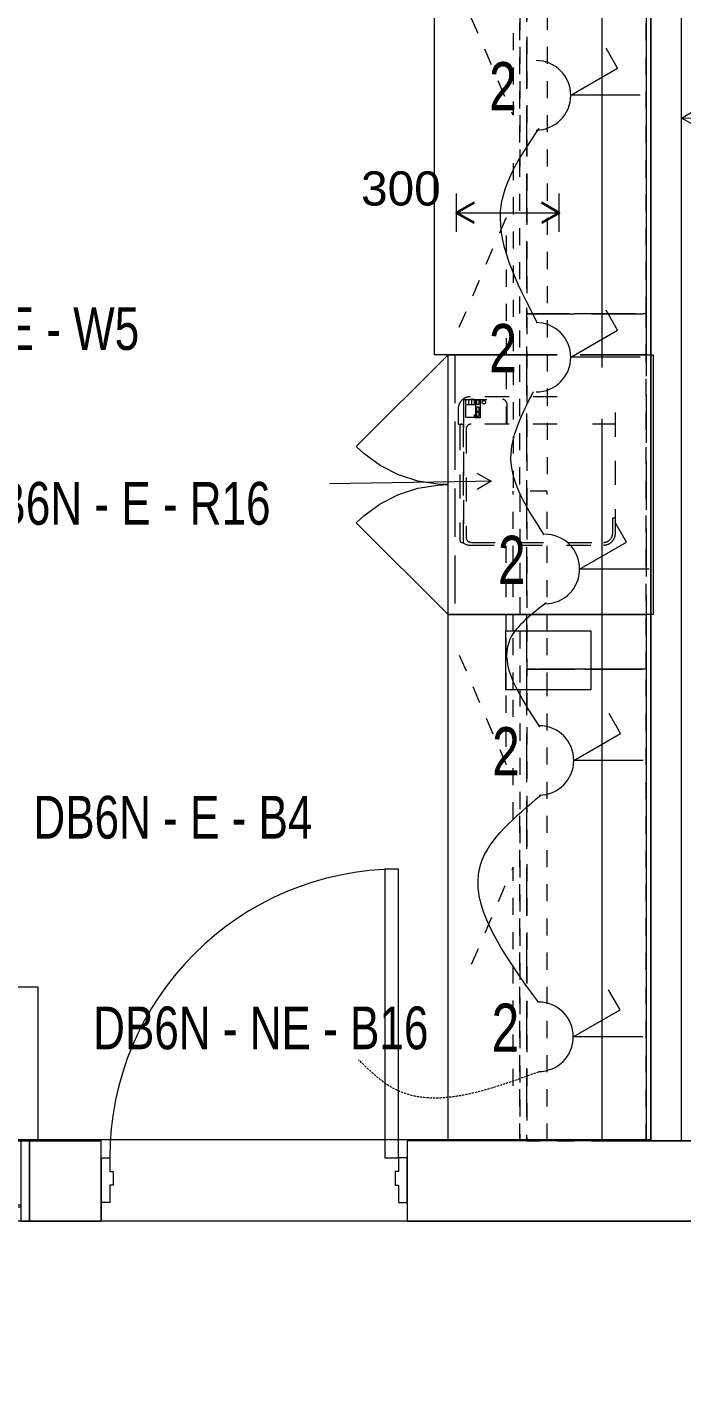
# Model space of a CAD drawing. Header units: millimetres. Extents: x 11356 to 46017, y -5218 to 16780.
# Drawn here: x 27583 to 29499, y 3297 to 7267 of the extents above; entities that cross this region are included whole.
import ezdxf

# ---------------------------------------------------------------- set-up
doc = ezdxf.new("R2010")
doc.units = ezdxf.units.MM
for name, pattern in [('IMPORT-Contour Line', [100, 50, -50]), ('IMPORT-Hidden Line', [195.611112, 141.111112, -54.5]), ('IMPORT-Small Dashed', [141.111111, 70.555556, -70.555556]), ('WSP_NZ_Hidden', [9.5, 6.5, -3])]:
    doc.linetypes.add(name, pattern=pattern)
for name, color, linetype, lineweight in [('_Essential Power', 1, 'Continuous', 13), ('_Non Essential Power', 1, 'Continuous', 13), ('A-Des_ Walls', 7, 'Continuous', 13), ('A-Des_ Walls_Pen_No__81', 251, 'Continuous', 18), ('ARCHICAD Doors_Pen_No__81', 251, 'Continuous', 18), ('ARCHICAD Windows', 7, 'Continuous', 13), ('ARCHICAD Windows_Pen_No__81', 251, 'Continuous', 18), ('L07 Enlarged Ground Proposed Plan 02_GFGF Enlarged Proposed Plan 02_dwg', 8, 'Continuous', 13), ('New_A-Des_ Fittings Joinery_Pen_No__1', 7, 'Continuous', 13), ('New_A-Des_ Fittings Joinery_Pen_No__3', 250, 'Continuous', 18), ('New_A-Des_ Fittings Joinery_Pen_No__4', 250, 'Continuous', 18), ('New_A-Des_ Fittings Joinery_Pen_No__84', 250, 'Continuous', 18), ('New_A-Des_ Fittings Joinery_Pen_No__89', 250, 'Continuous', 18), ('New_A-Des_ Walls_Pen_No__27', 250, 'Continuous', 18), ('New_A-Des_ Zones_Pen_No__94', 250, 'Continuous', 18), ('New_A-Doc_ Existing _ Demolition_Pen_No__85', 250, 'Continuous', 18), ('New_A-Doc_ Presentation_Furniture 1_50_Pen_No__45', 130, 'Continuous', 35), ('New_A-Doc_ Presentation_Furniture 1_50_Pen_No__66', 250, 'Continuous', 18), ('New_A-Doc_ Presentation_Furniture 1_50_Pen_No__85', 250, 'Continuous', 18)]:
    doc.layers.add(name, color=color, linetype=linetype, lineweight=lineweight)
doc.styles.add('Arial', font='arial.ttf', dxfattribs={"height": 100})
doc.styles.add('Arial Narrow', font='ARIALN.TTF', dxfattribs={"width": 0.9, "height": 125})

# ---------------------------------------------------------------- blocks, each defined once
blk = doc.blocks.new('L07 Enlarged Ground Proposed Plan 02_GFGF Enlarged Proposed Plan 02_dwg_Cadimage Cabinet-12185930-NEW GROUND FLOOR LAYOUT - ELECTRICAL PROPOSED PLAN 02')
at = {"layer": 'New_A-Des_ Fittings Joinery_Pen_No__4', "color": 253, "linetype": 'IMPORT-Hidden Line'}
for p, q in [((28774.7, 7772.3), (28774.7, 7808.3)), ((28774.7, 7808.3), (28815, 7808.3)), ((28815, 7808.3), (29394.7, 7808.3))]:
    blk.add_line(p, q, dxfattribs=at)
at = {"layer": 'New_A-Des_ Fittings Joinery_Pen_No__4', "color": 253}
for p, q in [((28774.7, 7772.3), (28774.7, 7808.3)), ((28774.7, 7808.3), (28815, 7808.3)), ((28815, 7808.3), (29394.7, 7808.3))]:
    blk.add_line(p, q, dxfattribs=at)
at = {"layer": 'New_A-Des_ Fittings Joinery_Pen_No__4', "color": 253, "linetype": 'IMPORT-Hidden Line', "flags": 128}
for points in [[(29394.7, 7808.3), (29394.7, 6308.3), (29200.7, 6308.3)], [(29134.2, 6308.3), (28774.7, 6308.3), (28774.7, 7772.3)]]:
    blk.add_lwpolyline(points, dxfattribs=at)
at = {"layer": 'New_A-Des_ Fittings Joinery_Pen_No__4', "color": 253, "flags": 128}
for points in [[(29394.7, 7808.3), (29394.7, 6308.3), (29200.7, 6308.3)], [(29134.2, 6308.3), (28774.7, 6308.3), (28774.7, 7772.3)]]:
    blk.add_lwpolyline(points, dxfattribs=at)
blk = doc.blocks.new('L07 Enlarged Ground Proposed Plan 02_GFGF Enlarged Proposed Plan 02_dwg_Cadimage Cabinet_2-12185931-NEW GROUND FLOOR LAYOUT - ELECTRICAL PROPOSED PLAN 02')
at = {"layer": 'New_A-Des_ Fittings Joinery_Pen_No__4', "color": 253, "linetype": 'IMPORT-Hidden Line', "flags": 128}
blk.add_lwpolyline([(29394.7, 5548.3), (29394.7, 4008.3), (28814.7, 4008.3), (28814.7, 5548.3)], close=True, dxfattribs=at)
at = {"layer": 'New_A-Des_ Fittings Joinery_Pen_No__4', "color": 253, "flags": 128}
blk.add_lwpolyline([(29394.7, 5548.3), (29394.7, 4008.3), (28814.7, 4008.3), (28814.7, 5548.3)], close=True, dxfattribs=at)
blk = doc.blocks.new('L07 Enlarged Ground Proposed Plan 02_GFGF Enlarged Proposed Plan 02_dwg_Cadimage Cabinet_3-12185932-NEW GROUND FLOOR LAYOUT - ELECTRICAL PROPOSED PLAN 02')
at = {"layer": 'New_A-Des_ Fittings Joinery_Pen_No__3', "color": 253, "flags": 128}
blk.add_lwpolyline([(28546, 5817), (28567.9, 5837.3), (28616.1, 5872.6), (28669.1, 5899.7), (28725.8, 5918.1), (28784.9, 5927.1), (28814.7, 5928.3), (28784.9, 5929.5), (28725.8, 5938.6), (28669.1, 5956.9), (28616.1, 5984), (28567.9, 6019.4), (28546, 6039.6)], dxfattribs=at)
at = {"layer": 'New_A-Des_ Fittings Joinery_Pen_No__4', "color": 253, "linetype": 'IMPORT-Hidden Line'}
for p, q in [((28834.7, 6308.3), (28834.7, 5548.3)), ((29414.7, 6308.3), (29414.7, 5548.3))]:
    blk.add_line(p, q, dxfattribs=at)
at = {"layer": 'New_A-Des_ Fittings Joinery_Pen_No__4', "color": 253}
for p, q in [((29200.7, 6308.3), (29407.7, 6308.3)), ((29407.7, 6308.3), (29414.7, 6308.3))]:
    blk.add_line(p, q, dxfattribs=at)
at = {"layer": 'New_A-Des_ Fittings Joinery_Pen_No__4', "color": 253, "flags": 128}
for points in [[(29407.7, 5548.3), (28814.7, 5548.3), (28814.7, 6308.3), (29134.2, 6308.3)], [(29414.7, 6308.3), (29414.7, 5548.3), (29407.7, 5548.3)]]:
    blk.add_lwpolyline(points, dxfattribs=at)
at = {"layer": 'New_A-Des_ Fittings Joinery_Pen_No__84', "color": 253}
for p, q in [((28814.7, 6308.3), (28546, 6039.6)), ((28814.7, 5548.3), (28546, 5817))]:
    blk.add_line(p, q, dxfattribs=at)
blk = doc.blocks.new('L07 Enlarged Ground Proposed Plan 02_GFGF Enlarged Proposed Plan 02_dwg_Cadimage Cabinet_4-12185933-NEW GROUND FLOOR LAYOUT - ELECTRICAL PROPOSED PLAN 02')
at = {"layer": 'New_A-Des_ Fittings Joinery_Pen_No__1', "color": 9, "linetype": 'IMPORT-Contour Line'}
for p, q in [((29024.7, 7809.2), (29024.7, 6849.2)), ((29004.7, 6869.2), (29004.7, 5909.2))]:
    blk.add_line(p, q, dxfattribs=at)
at = {"layer": 'New_A-Des_ Fittings Joinery_Pen_No__1', "color": 9, "linetype": 'IMPORT-Contour Line', "flags": 128}
blk.add_lwpolyline([(29104.7, 7809.2), (29104.7, 5909.2), (29024.7, 5909.2), (29024.7, 7809.2)], close=True, dxfattribs=at)
for points in [[(29004.7, 7649.2), (29004.7, 7009.2), (28867.5, 7329.2)], [(28847.5, 6389.2), (28984.7, 6709.2), (28984.7, 6069.2)]]:
    blk.add_lwpolyline(points, dxfattribs=at)
blk = doc.blocks.new('L07 Enlarged Ground Proposed Plan 02_GFGF Enlarged Proposed Plan 02_dwg_Cadimage Cabinet_4-12185934-NEW GROUND FLOOR LAYOUT - ELECTRICAL PROPOSED PLAN 02')
at = {"layer": 'New_A-Des_ Fittings Joinery_Pen_No__1', "color": 9, "linetype": 'IMPORT-Contour Line'}
for p, q in [((29004.7, 5499.2), (29004.7, 5909.2)), ((28984.7, 5499.2), (28984.7, 5749.2)), ((28984.7, 5329.2), (28984.7, 5499.2)), ((29004.7, 5329.2), (29004.7, 5499.2)), ((29024.7, 5499.2), (29024.7, 5329.2)), ((29104.7, 5329.2), (29104.7, 5499.2)), ((29004.7, 4949.2), (29004.7, 5329.2)), ((29104.7, 4009.2), (29104.7, 5329.2)), ((29024.7, 4009.2), (29024.7, 4969.2))]:
    blk.add_line(p, q, dxfattribs=at)
at = {"layer": 'New_A-Des_ Fittings Joinery_Pen_No__1', "color": 9, "linetype": 'IMPORT-Contour Line', "flags": 128}
for points in [[(29104.7, 5499.2), (29104.7, 5909.2), (29024.7, 5909.2), (29024.7, 5499.2)], [(28847.5, 5429.2), (28984.7, 5109.2), (28984.7, 5329.2)], [(29024.7, 5329.2), (29024.7, 4009.2), (29104.7, 4009.2)], [(29004.7, 4169.2), (29004.7, 4809.2), (28867.5, 4489.2)]]:
    blk.add_lwpolyline(points, dxfattribs=at)
blk = doc.blocks.new('L07 Enlarged Ground Proposed Plan 02_GFGF Enlarged Proposed Plan 02_dwg_Slab_27_1-12185990-NEW GROUND FLOOR LAYOUT - ELECTRICAL PROPOSED PLAN 02')
at = {"layer": 'New_A-Des_ Fittings Joinery_Pen_No__89', "color": 253}
for p, q in [((27015, 4458.3), (27015, 4288.3)), ((27015, 4288.3), (27015, 4008.3))]:
    blk.add_line(p, q, dxfattribs=at)
at = {"layer": 'New_A-Des_ Fittings Joinery_Pen_No__89', "color": 253, "flags": 128}
blk.add_lwpolyline([(27015, 4008.3), (27615, 4008.3), (27615, 4458.3), (27015, 4458.3)], dxfattribs=at)
blk = doc.blocks.new('L07 Enlarged Ground Proposed Plan 02_GFGF Enlarged Proposed Plan 02_dwg_CI Tools Window_4__1-12186052-NEW GROUND FLOOR LAYOUT - ELECTRICAL PROPOSED PLAN 02')
at = {"layer": 'ARCHICAD Windows', "color": 50, "flags": 128}
for points in [[(27015, 3773.3), (27040, 3773.3), (27040, 4008.3), (27015, 4008.3)], [(27589.7, 3773.3), (27589.7, 4008.3), (27564.7, 4008.3), (27564.7, 3773.3)]]:
    blk.add_lwpolyline(points, close=True, dxfattribs=at)
at = {"layer": 'ARCHICAD Windows_Pen_No__81', "color": 254}
for p, q in [((27040, 4008.3), (27564.7, 4008.3)), ((27040, 3821.3), (27564.7, 3821.3)), ((27040, 3815.3), (27564.7, 3815.3)), ((27564.7, 3773.3), (27040, 3773.3))]:
    blk.add_line(p, q, dxfattribs=at)
at = {"layer": 'ARCHICAD Windows_Pen_No__81', "color": 254, "flags": 128}
for points in [[(27015, 3773.3), (27015, 4008.3), (27040, 4008.3), (27040, 3773.3)], [(27589.7, 3773.3), (27589.7, 4008.3), (27564.7, 4008.3), (27564.7, 3773.3)]]:
    blk.add_lwpolyline(points, close=True, dxfattribs=at)
blk = doc.blocks.new('L07 Enlarged Ground Proposed Plan 02_GFGF Enlarged Proposed Plan 02_dwg_CI Tools Door_27__1-12186053-NEW GROUND FLOOR LAYOUT - ELECTRICAL PROPOSED PLAN 02')
at = {"layer": 'ARCHICAD Doors_Pen_No__81', "color": 254, "flags": 128}
for points in [[(28629.7, 4803.3), (28629.7, 3958.3), (28669.7, 3958.3), (28669.7, 4803.3), (28629.7, 4803.3), (28629.7, 3958.3), (28669.7, 3958.3), (28669.7, 4803.3)], [(27834.7, 3918.3), (27834.7, 3878.3), (27824.7, 3878.3), (27824.7, 3828.3), (27799.7, 3828.3), (27799.7, 3958.3), (27824.7, 3958.3), (27824.7, 3918.3), (27834.7, 3918.3), (27834.7, 3878.3), (27824.7, 3878.3), (27824.7, 3828.3), (27799.7, 3828.3), (27799.7, 3958.3), (27824.7, 3958.3), (27824.7, 3918.3)], [(28659.7, 3918.3), (28659.7, 3878.3), (28669.7, 3878.3), (28669.7, 3828.3), (28694.7, 3828.3), (28694.7, 3958.3), (28669.7, 3958.3), (28669.7, 3918.3), (28659.7, 3918.3), (28659.7, 3878.3), (28669.7, 3878.3), (28669.7, 3828.3), (28694.7, 3828.3), (28694.7, 3958.3), (28669.7, 3958.3), (28669.7, 3918.3)]]:
    blk.add_lwpolyline(points, close=True, dxfattribs=at)
at = {"layer": 'ARCHICAD Doors_Pen_No__81', "color": 254}
blk.add_arc((28669.7, 3958.3), 845, 90, 180, dxfattribs=at)
blk = doc.blocks.new('L07 Enlarged Ground Proposed Plan 02_GFGF Enlarged Proposed Plan 02_dwg_Wall_41_1-12186054-NEW GROUND FLOOR LAYOUT - ELECTRICAL PROPOSED PLAN 02')
at = {"layer": 'A-Des_ Walls', "color": 50}
blk.add_line((29497.7, 4008.3), (29407.7, 4008.3), dxfattribs=at)
at = {"layer": 'A-Des_ Walls', "color": 50, "flags": 128}
blk.add_lwpolyline([(27302.3, 3773.3), (27302.3, 4008.3), (27589.7, 4008.3), (27589.7, 3773.3), (27799.7, 3773.3), (27799.7, 3828.3), (27799.7, 3958.3), (27799.7, 4008.3), (27589.7, 4008.3), (27589.7, 3773.3)], close=True, dxfattribs=at)
for points in [[(28694.7, 3828.3), (28694.7, 3773.3), (32239.7, 3773.3), (32239.7, 4008.3), (29497.7, 4008.3)], [(29407.7, 4008.3), (28694.7, 4008.3), (28694.7, 3958.3), (28694.7, 3828.3)]]:
    blk.add_lwpolyline(points, dxfattribs=at)
at = {"layer": 'A-Des_ Walls_Pen_No__81', "color": 254}
for p, q in [((29407.7, 4008.3), (28694.7, 4008.3)), ((29497.7, 4008.3), (29407.7, 4008.3)), ((32239.7, 4008.3), (29497.7, 4008.3))]:
    blk.add_line(p, q, dxfattribs=at)
at = {"layer": 'A-Des_ Walls_Pen_No__81', "color": 254, "flags": 128}
for points in [[(27799.7, 3958.3), (27799.7, 3828.3), (27799.7, 3773.3), (27589.7, 3773.3), (27589.7, 4008.3), (27799.7, 4008.3)], [(28694.7, 3958.3), (28694.7, 3828.3), (28694.7, 3773.3), (32239.7, 3773.3)]]:
    blk.add_lwpolyline(points, dxfattribs=at)
for name in ['L07 Enlarged Ground Proposed Plan 02_GFGF Enlarged Proposed Plan 02_dwg_CI Tools Door_27__1-12186053-NEW GROUND FLOOR LAYOUT - ELECTRICAL PROPOSED PLAN 02', 'L07 Enlarged Ground Proposed Plan 02_GFGF Enlarged Proposed Plan 02_dwg_CI Tools Window_4__1-12186052-NEW GROUND FLOOR LAYOUT - ELECTRICAL PROPOSED PLAN 02']:
    blk.add_blockref(name, (0, 0))
blk = doc.blocks.new('L07 Enlarged Ground Proposed Plan 02_GFGF Enlarged Proposed Plan 02_dwg_Slab_43_1-12186332-NEW GROUND FLOOR LAYOUT - ELECTRICAL PROPOSED PLAN 02')
at = {"layer": 'New_A-Des_ Fittings Joinery_Pen_No__89', "color": 253, "flags": 128}
blk.add_lwpolyline([(28982.9, 5329.2), (29232.9, 5329.2), (29232.9, 5499.2), (28982.9, 5499.2)], close=True, dxfattribs=at)
blk = doc.blocks.new('L07 Enlarged Ground Proposed Plan 02_GFGF Enlarged Proposed Plan 02_dwg_Wall_130_1-12186337-NEW GROUND FLOOR LAYOUT - ELECTRICAL PROPOSED PLAN 02')
at = {"layer": 'New_A-Des_ Walls_Pen_No__27', "color": 253, "flags": 128}
blk.add_lwpolyline([(29407.7, 7808.3), (29407.7, 4008.3), (29497.7, 4008.3), (29497.7, 7808.3)], close=True, dxfattribs=at)
blk = doc.blocks.new('L07 Enlarged Ground Proposed Plan 02_GFGF Enlarged Proposed Plan 02_dwg_Cadimage Cabinet_7-12186407-NEW GROUND FLOOR LAYOUT - ELECTRICAL PROPOSED PLAN 02')
at = {"layer": 'New_A-Des_ Fittings Joinery_Pen_No__4', "color": 253, "linetype": 'IMPORT-Contour Line', "flags": 128}
blk.add_lwpolyline([(29394.7, 4008.3), (29394.7, 5388.3), (29044.7, 5388.3), (29044.7, 4008.3)], close=True, dxfattribs=at)
at = {"layer": 'New_A-Des_ Fittings Joinery_Pen_No__4', "color": 253, "linetype": 'IMPORT-Hidden Line', "flags": 128}
blk.add_lwpolyline([(29044.7, 5388.3), (29394.7, 5388.3), (29394.7, 5043.3), (29394.7, 4698.3), (29394.7, 4353.3), (29394.7, 4008.3), (29044.7, 4008.3), (29044.7, 4353.3), (29044.7, 4698.3), (29044.7, 5043.3)], close=True, dxfattribs=at)
blk = doc.blocks.new('L07 Enlarged Ground Proposed Plan 02_GFGF Enlarged Proposed Plan 02_dwg_Cadimage Cabinet_11-12186415-NEW GROUND FLOOR LAYOUT - ELECTRICAL PROPOSED PLAN 02')
at = {"layer": 'New_A-Des_ Fittings Joinery_Pen_No__4', "color": 253, "linetype": 'IMPORT-Contour Line', "flags": 128}
blk.add_lwpolyline([(29394.7, 6428.3), (29394.7, 7808.3), (29044.7, 7808.3), (29044.7, 6428.3)], close=True, dxfattribs=at)
at = {"layer": 'New_A-Des_ Fittings Joinery_Pen_No__4', "color": 253, "linetype": 'IMPORT-Hidden Line', "flags": 128}
blk.add_lwpolyline([(29044.7, 7808.3), (29394.7, 7808.3), (29394.7, 7463.3), (29394.7, 7118.3), (29394.7, 6773.3), (29394.7, 6428.3), (29044.7, 6428.3), (29044.7, 6773.3), (29044.7, 7118.3), (29044.7, 7463.3)], close=True, dxfattribs=at)
blk = doc.blocks.new('L07 Enlarged Ground Proposed Plan 02_GFGF Enlarged Proposed Plan 02_dwg_Cadimage Cabinet_12-12186416-NEW GROUND FLOOR LAYOUT - ELECTRICAL PROPOSED PLAN 02')
at = {"layer": 'New_A-Des_ Fittings Joinery_Pen_No__4', "color": 253, "linetype": 'IMPORT-Contour Line', "flags": 128}
blk.add_lwpolyline([(29394.7, 5388.3), (29394.7, 6428.3), (29044.7, 6428.3), (29044.7, 5388.3)], close=True, dxfattribs=at)
at = {"layer": 'New_A-Des_ Fittings Joinery_Pen_No__4', "color": 253, "linetype": 'IMPORT-Hidden Line', "flags": 128}
blk.add_lwpolyline([(29044.7, 6428.3), (29394.7, 6428.3), (29394.7, 6220.3), (29394.7, 6012.3), (29394.7, 5804.3), (29394.7, 5596.3), (29394.7, 5388.3), (29044.7, 5388.3), (29044.7, 5596.3), (29044.7, 5804.3), (29044.7, 6012.3), (29044.7, 6220.3)], close=True, dxfattribs=at)
blk = doc.blocks.new('L07 Enlarged Ground Proposed Plan 02_GFGF Enlarged Proposed Plan 02_dwg_Copier Desktop 24-12186417-NEW GROUND FLOOR LAYOUT - ELECTRICAL PROPOSED PLAN 02')
at = {"layer": 'New_A-Des_ Fittings Joinery_Pen_No__1', "color": 9, "linetype": 'IMPORT-Small Dashed'}
for p, q in [((28857, 6177.4), (28974.3, 6177.4)), ((28874.3, 6177.4), (28874.3, 6162.4)), ((29134.2, 6185.4), (28879.3, 6185.4)), ((28883.3, 6177.4), (28883.3, 6162.4)), ((28895.3, 6177.4), (28895.3, 6123.4)), ((28986.3, 6165.4), (28986.3, 6105.4)), ((29304.3, 5786.4), (29304.3, 6144.1)), ((28849.3, 6099.4), (28849.3, 5765.4)), ((28867.3, 6090.4), (28867.3, 5774.4)), ((29134.2, 6105.4), (28882.3, 6105.4)), ((29304.3, 6105.4), (29237.1, 6105.4)), ((28882.3, 5759.4), (29269.3, 5759.4)), ((28879.3, 5751.4), (29269.3, 5751.4))]:
    blk.add_line(p, q, dxfattribs=at)
at = {"layer": 'New_A-Des_ Fittings Joinery_Pen_No__1', "color": 9, "linetype": 'IMPORT-Small Dashed', "flags": 128}
for points in [[(28859.3, 6177.4), (28859.3, 6105.4), (28855.3, 6105.4)], [(28908.3, 6177.4), (28908.3, 6123.4), (28859.3, 6123.4)], [(28844.3, 6150.4), (28844.3, 6105.4), (28859.3, 6105.4), (28859.3, 5759.4), (28857, 5759.4)], [(28855.3, 5759.4), (28859.3, 5759.4), (28859.3, 6105.4)], [(29296.3, 5786.4), (29296.3, 5831.4), (29304.3, 5831.4)]]:
    blk.add_lwpolyline(points, dxfattribs=at)
for points in [[(28865.3, 6177.4), (28865.3, 6162.4), (28892.3, 6162.4), (28892.3, 6177.4)], [(28865.3, 6160.4), (28865.3, 6125.4), (28892.3, 6125.4), (28892.3, 6160.4)], [(28897.8, 6175.9), (28897.8, 6163.4), (28905.8, 6163.4), (28905.8, 6175.9)], [(28897.8, 6155.4), (28897.8, 6143.4), (28905.8, 6143.4), (28905.8, 6155.4)], [(28897.8, 6140.4), (28897.8, 6128.4), (28905.8, 6128.4), (28905.8, 6140.4)]]:
    blk.add_lwpolyline(points, close=True, dxfattribs=at)
at = {"layer": 'New_A-Des_ Fittings Joinery_Pen_No__1', "color": 9, "linetype": 'IMPORT-Small Dashed'}
blk.add_circle((28919.3, 6169.6), 5, dxfattribs=at)
for centre, radius, start, end in [((28879.3, 6150.4), 35, 90, 180), ((28974.3, 6165.4), 12, 0, 90), ((28855.3, 6099.4), 6, 90, 180), ((28882.3, 6090.4), 15, 90, 180), ((28855.3, 5765.4), 6, 180, 270), ((28879.3, 5786.4), 35, 230.4823, 270), ((28882.3, 5774.4), 15, 180, 270), ((29269.3, 5786.4), 35, 270, 0), ((29269.3, 5786.4), 27, 270, 0)]:
    blk.add_arc(centre, radius, start, end, dxfattribs=at)
blk = doc.blocks.new('L07 Enlarged Ground Proposed Plan 02_GFGF Enlarged Proposed Plan 02_dwg_ARROWHEAD_14-12186452-NEW GROUND FLOOR LAYOUT - ELECTRICAL PROPOSED PLAN 02')
at = {"layer": 'New_A-Doc_ Existing _ Demolition_Pen_No__85', "color": 9, "lineweight": 13}
blk.add_line((0, 0), (-1, 0), dxfattribs=at)
at = {"layer": 'New_A-Doc_ Existing _ Demolition_Pen_No__85', "color": 9, "lineweight": 13, "flags": 128}
blk.add_lwpolyline([(-0.9093, 0.525), (0, 0), (-0.9093, -0.525)], dxfattribs=at)
blk = doc.blocks.new('L07 Enlarged Ground Proposed Plan 02_GFGF Enlarged Proposed Plan 02_dwg_ARROWHEAD_14-12186451-NEW GROUND FLOOR LAYOUT - ELECTRICAL PROPOSED PLAN 02')
at = {"layer": 'New_A-Doc_ Presentation_Furniture 1_50_Pen_No__85', "color": 9, "lineweight": 13}
blk.add_line((0, 0), (-1, 0), dxfattribs=at)
at = {"layer": 'New_A-Doc_ Presentation_Furniture 1_50_Pen_No__85', "color": 9, "lineweight": 13, "flags": 128}
blk.add_lwpolyline([(-0.9093, 0.525), (0, 0), (-0.9093, -0.525)], dxfattribs=at)
blk = doc.blocks.new('L07 Enlarged Ground Proposed Plan 02_GFGF Enlarged Proposed Plan 02_dwg-12097911-NEW GROUND FLOOR LAYOUT - ELECTRICAL PROPOSED PLAN 02')
at = {"layer": 'New_A-Des_ Zones_Pen_No__94', "color": 253}
for p, q in [((29407.7, 4012.8), (29407.7, 7808.3)), ((27015, 4012.8), (27615, 4012.8)), ((27615, 4012.8), (29407.7, 4012.8)), ((29407.7, 4008.3), (29497.7, 4008.3))]:
    blk.add_line(p, q, dxfattribs=at)
at = {"layer": 'New_A-Des_ Zones_Pen_No__94', "color": 253, "flags": 128}
for points in [[(23739.7, 8048.3), (23739.7, 3773.3), (22829.7, 3773.3), (22829.7, 1373.3), (23739.7, 1373.3), (23739.7, -3311.6), (25919.7, -3311.6), (25919.7, -2319.3), (26320.7, -2319.3), (26316.4, 98), (25919.7, 98), (25919.7, 1373.3), (32239.7, 1373.3), (32239.7, 3773.3), (25919.7, 3773.3), (25919.7, 8048.3), (25919.7, 8113.3), (24399.7, 8113.3), (23739.7, 8113.3), (23739.7, 8048.3)], [(29407.7, 7808.3), (29264.7, 7808.3), (29264.7, 6271.4)], [(29497.7, 4008.3), (32239.7, 4008.3), (32239.7, 6434)], [(29264.7, 6121.3), (29264.7, 4008.3), (29407.7, 4008.3)]]:
    blk.add_lwpolyline(points, dxfattribs=at)
at = {"layer": 'New_A-Doc_ Presentation_Furniture 1_50_Pen_No__45', "color": 133, "flags": 128}
for points in [[(28891.6, 6694.1), (28839.7, 6724.1), (28891.6, 6754.1)], [(29087.7, 6754.1), (29139.7, 6724.1), (29087.7, 6694.1)]]:
    blk.add_lwpolyline(points, dxfattribs=at)
at = {"layer": 'New_A-Doc_ Presentation_Furniture 1_50_Pen_No__85', "color": 253}
for p, q in [((28839.7, 6667.8), (28839.7, 6780.3)), ((29139.7, 6667.8), (29139.7, 6780.3)), ((28839.7, 6724.1), (29139.7, 6724.1)), ((28894.9, 5938), (28468.8, 5930.9))]:
    blk.add_line(p, q, dxfattribs=at)
for name in ['L07 Enlarged Ground Proposed Plan 02_GFGF Enlarged Proposed Plan 02_dwg_Cadimage Cabinet-12185930-NEW GROUND FLOOR LAYOUT - ELECTRICAL PROPOSED PLAN 02', 'L07 Enlarged Ground Proposed Plan 02_GFGF Enlarged Proposed Plan 02_dwg_Cadimage Cabinet_4-12185933-NEW GROUND FLOOR LAYOUT - ELECTRICAL PROPOSED PLAN 02', 'L07 Enlarged Ground Proposed Plan 02_GFGF Enlarged Proposed Plan 02_dwg_Cadimage Cabinet_11-12186415-NEW GROUND FLOOR LAYOUT - ELECTRICAL PROPOSED PLAN 02', 'L07 Enlarged Ground Proposed Plan 02_GFGF Enlarged Proposed Plan 02_dwg_Wall_130_1-12186337-NEW GROUND FLOOR LAYOUT - ELECTRICAL PROPOSED PLAN 02', 'L07 Enlarged Ground Proposed Plan 02_GFGF Enlarged Proposed Plan 02_dwg_Cadimage Cabinet_12-12186416-NEW GROUND FLOOR LAYOUT - ELECTRICAL PROPOSED PLAN 02', 'L07 Enlarged Ground Proposed Plan 02_GFGF Enlarged Proposed Plan 02_dwg_Cadimage Cabinet_3-12185932-NEW GROUND FLOOR LAYOUT - ELECTRICAL PROPOSED PLAN 02', 'L07 Enlarged Ground Proposed Plan 02_GFGF Enlarged Proposed Plan 02_dwg_Copier Desktop 24-12186417-NEW GROUND FLOOR LAYOUT - ELECTRICAL PROPOSED PLAN 02', 'L07 Enlarged Ground Proposed Plan 02_GFGF Enlarged Proposed Plan 02_dwg_Cadimage Cabinet_4-12185934-NEW GROUND FLOOR LAYOUT - ELECTRICAL PROPOSED PLAN 02', 'L07 Enlarged Ground Proposed Plan 02_GFGF Enlarged Proposed Plan 02_dwg_Cadimage Cabinet_2-12185931-NEW GROUND FLOOR LAYOUT - ELECTRICAL PROPOSED PLAN 02', 'L07 Enlarged Ground Proposed Plan 02_GFGF Enlarged Proposed Plan 02_dwg_Slab_43_1-12186332-NEW GROUND FLOOR LAYOUT - ELECTRICAL PROPOSED PLAN 02', 'L07 Enlarged Ground Proposed Plan 02_GFGF Enlarged Proposed Plan 02_dwg_Cadimage Cabinet_7-12186407-NEW GROUND FLOOR LAYOUT - ELECTRICAL PROPOSED PLAN 02', 'L07 Enlarged Ground Proposed Plan 02_GFGF Enlarged Proposed Plan 02_dwg_Wall_41_1-12186054-NEW GROUND FLOOR LAYOUT - ELECTRICAL PROPOSED PLAN 02', 'L07 Enlarged Ground Proposed Plan 02_GFGF Enlarged Proposed Plan 02_dwg_Slab_27_1-12185990-NEW GROUND FLOOR LAYOUT - ELECTRICAL PROPOSED PLAN 02']:
    blk.add_blockref(name, (0, 0))
for name, p, xscale, yscale, zscale, rotation in [('L07 Enlarged Ground Proposed Plan 02_GFGF Enlarged Proposed Plan 02_dwg_ARROWHEAD_14-12186452-NEW GROUND FLOOR LAYOUT - ELECTRICAL PROPOSED PLAN 02', (29497.7, 7000.6), 45.60000000000001, 45.60000000000001, 45.60000000000001, 180.7309308818719), ('L07 Enlarged Ground Proposed Plan 02_GFGF Enlarged Proposed Plan 02_dwg_ARROWHEAD_14-12186451-NEW GROUND FLOOR LAYOUT - ELECTRICAL PROPOSED PLAN 02', (28940.5, 5938.8), 45.6, 45.6, 45.6, 0.9592564289800142)]:
    blk.add_blockref(name, p, dxfattribs=dict(xscale=xscale, yscale=yscale, zscale=zscale, rotation=rotation))
at = {"layer": 'New_A-Doc_ Presentation_Furniture 1_50_Pen_No__66', "color": 7, "insert": (28560, 6845), "char_height": 100, "width": 279.131, "attachment_point": 1, "line_spacing_factor": 0.941778, "style": 'Arial'}
blk.add_mtext('300', dxfattribs=at)

msp = doc.modelspace()

# ---------------------------------------------------------------- linework, layer by layer
at = {"layer": '_Non Essential Power', "color": 10, "lineweight": 18}
for p, q in [((29310.5, 7146.5), (29276.7, 7205.1)), ((29173.7, 7067.5), (29310.5, 7146.5)), ((29376.9, 7067.5), (29173.7, 7067.5)), ((29310.5, 6380.2), (29276.7, 6438.9)), ((29173.7, 6301.2), (29310.5, 6380.2)), ((29376.9, 6301.2), (29173.7, 6301.2)), ((29336.5, 5760.5), (29302.6, 5819.2)), ((29199.6, 5681.5), (29336.5, 5760.5)), ((29402.8, 5681.5), (29199.6, 5681.5)), ((29319.5, 5200.5), (29285.6, 5259.2)), ((29182.6, 5121.5), (29319.5, 5200.5)), ((29385.8, 5121.5), (29182.6, 5121.5)), ((29318, 4391.8), (29284.2, 4450.5)), ((29181.1, 4312.8), (29318, 4391.8)), ((29384.4, 4312.8), (29181.1, 4312.8))]:
    msp.add_line(p, q, dxfattribs=at)
for centre in [(29072.1, 7067.5), (29072.1, 6301.2), (29098, 5681.5), (29081, 5121.5), (29079.5, 4312.8)]:
    msp.add_arc(centre, 101.6, 270, 90, dxfattribs=at)
at = {"layer": '_Non Essential Power'}
for points in [[(29076.5, 6400.9), (28971, 6750.9), (29080.7, 6970.2)], [(29096.1, 5781.7), (28998.5, 6005.7), (29064.5, 6200.8)], [(29082.9, 5220.1), (28993.2, 5467.9), (29101.4, 5583.9)], [(29079.1, 4413.8), (28910.4, 4818.9), (29087.2, 5020.9)]]:
    msp.add_spline(points, degree=3, dxfattribs=at)
at = {"layer": '_Non Essential Power', "color": 18, "linetype": 'WSP_NZ_Hidden', "true_color": 0x000000}
msp.add_spline([(29079.4, 4209.8), (28650.1, 4164.4), (28553, 4245.4)], degree=3, dxfattribs=at)

# ---------------------------------------------------------------- block references
at = {"layer": 'L07 Enlarged Ground Proposed Plan 02_GFGF Enlarged Proposed Plan 02_dwg', "color": 253, "lineweight": 18}
msp.add_blockref('L07 Enlarged Ground Proposed Plan 02_GFGF Enlarged Proposed Plan 02_dwg-12097911-NEW GROUND FLOOR LAYOUT - ELECTRICAL PROPOSED PLAN 02', (0, 0), dxfattribs=at)

# ---------------------------------------------------------------- texts
at = {"layer": '_Essential Power', "color": 0, "char_height": 125, "width": 1190.506, "attachment_point": 1, "style": 'Arial Narrow'}
for s, insert in [('DB6N - E - R16', (27400.2, 5936.2)), ('DB6N - E - B4', (27601.4, 5017.8))]:
    msp.add_mtext(s, dxfattribs=dict(at, insert=insert))
at = {"layer": '_Non Essential Power', "color": 1, "char_height": 141.1, "width": 97.748, "attachment_point": 1, "style": 'Arial Narrow'}
for insert in [(28934.5, 7164.6), (28934.5, 6398.4), (28960.5, 5778.7), (28943.4, 5218.7), (28942, 4410)]:
    msp.add_mtext('2', dxfattribs=dict(at, insert=insert))
at = {"layer": '_Non Essential Power', "color": 0, "char_height": 125, "width": 1190.506, "attachment_point": 1, "style": 'Arial Narrow'}
for s, insert in [('DB6N - NE - W5', (26966, 6447.6)), ('DB6N - NE - B16', (27776.2, 4401.4))]:
    msp.add_mtext(s, dxfattribs=dict(at, insert=insert))

doc.saveas('drawing.dxf')
